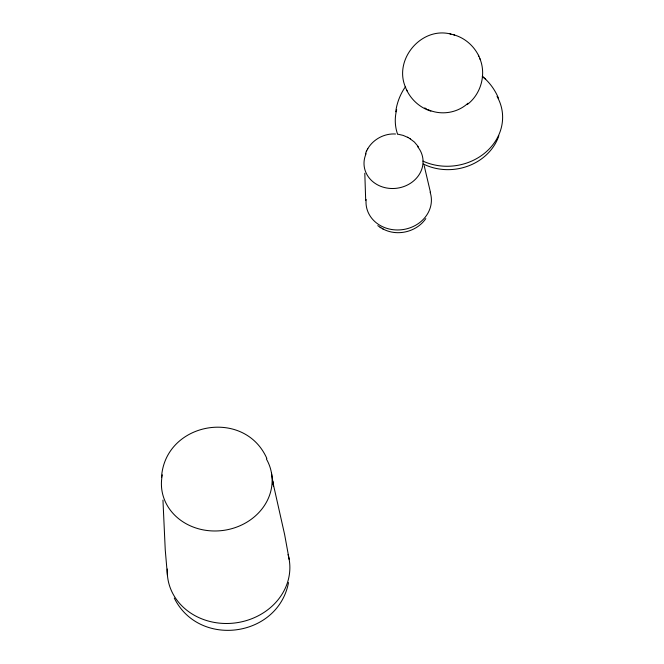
<?xml version="1.0" encoding="UTF-8"?>
<svg xmlns="http://www.w3.org/2000/svg" width="664" height="664" viewBox="0 0 664 664"><rect width="100%" height="100%" fill="white"/><g stroke="black" fill="none" stroke-linecap="round" stroke-linejoin="round"><path stroke-width="1" d="M161.493 477.499C164.904 422.088 244.41 407.671 266.87 458.517M395.727 111.76C396.848 103.161 400.01 94.836 404.824 87.631M288.533 582.544C278.033 637.506 199.084 648.247 174.283 598.081M365.407 153.965C369.458 141.49 382.53 133.132 395.512 134.003M366.287 151.691L366.744 150.794M367.366 149.558L367.798 148.711M425.815 218.581C416.577 232.151 396.757 236.799 382.481 228.682M467.232 104.555C480.944 94.213 486.438 74.542 479.881 58.64M450.956 34.113C421.374 26.186 393.188 59.785 405.621 87.515M398.184 134.252L403.148 135.39L408.186 137.589M453.612 34.777C465.821 38.047 475.997 47.684 480.271 59.552M449.96 33.872L454.624 35.026M430.87 111.137C419.125 107.518 409.381 98.172 405.231 86.602M427.749 109.502L429.06 110.083A33.383 29.307 -7.7 0 0 467.987 103.219M409.647 138.436L414.377 142.03L418.42 146.81M377.783 225.644L380.87 227.744M407.547 137.224L410.352 138.851M380.082 227.287L383.194 229.088M482.769 76.758C489.733 82.535 495.186 90.121 498.589 98.496M482.23 76.277L485.708 79.306M478.42 55.245L478.844 56.241M406.65 89.922L407.073 90.918M424.18 165.66L430.421 192.17M289.172 559.437L284.64 534.603L272.613 481.093L273.526 486.04L271.501 473.141M167.452 575.489L165.245 549.825L162.954 500.083M365.69 200.42L364.81 173.254M497.046 96.438A53.784 47.227 -7.7 0 1 486.015 152.006A53.784 47.227 -7.7 0 1 422.926 161.103M397.587 134.228A53.784 47.227 -7.7 0 1 396.682 109.743M498.838 135.746A51.352 45.086 -7.7 0 1 423.258 163.966M426.454 108.863A33.383 29.307 -7.7 0 1 424.736 107.9M430.123 192.162A32.768 28.768 -7.8 0 1 401.77 229.736A32.768 28.768 -7.8 0 1 366.146 199.457M417.507 146.528A29.589 25.979 -7.8 0 1 397.122 188.202A29.589 25.979 -7.8 0 1 366.113 153.666M288.051 554.54A61.428 53.933 -7.7 0 1 234.757 622.998A61.428 53.933 -7.7 0 1 167.32 569.04M266.422 459.048A55.477 48.704 -7.7 0 1 224.324 530.27A55.477 48.704 -7.7 0 1 162.348 474.868"/></g></svg>
